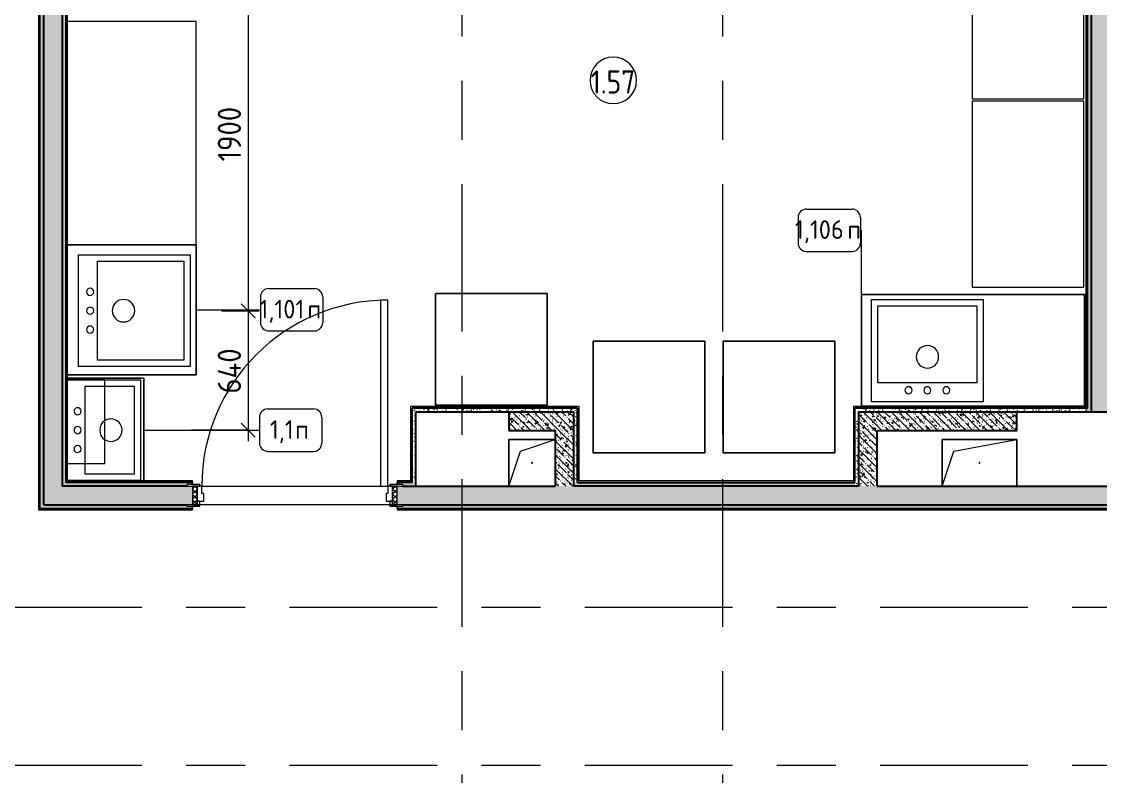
# Model space of a CAD drawing. Header units: millimetres. Extents: x 54725 to 263872, y -8553 to 29614.
# Drawn here: x 68191 to 73990, y 21239 to 25298 of the extents above; entities that cross this region are included whole.
import ezdxf

# ---------------------------------------------------------------- set-up
doc = ezdxf.new("R2010")
doc.units = ezdxf.units.MM
doc.linetypes.add('Осевая', pattern=[1587.5, 317.5, -238.125, 793.75, -238.125])
for name, color, linetype, lineweight in [('A-ANNO-DIMS', 7, 'Continuous', 9), ('A-ANNO-DIMS-50', 7, 'Continuous', 9), ('A-AREA-IDEN', 7, 'Continuous', 9), ('A-DOOR', 7, 'Continuous', 9), ('A-DOOR-1', 7, 'Continuous', 15), ('A-DOOR-FRAM', 7, 'Continuous', 15), ('A-DOOR-FRAM-1', 7, 'Continuous', 9), ('A-GENM', 7, 'Continuous', 9), ('I-FURN', 7, 'Continuous', 9), ('I-FURN-IDEN', 7, 'Continuous', 9), ('I-WALL', 7, 'Continuous', 9), ('Оси-2', 7, 'Осевая', 9)]:
    doc.layers.add(name, color=color, linetype=linetype, lineweight=lineweight)
for name, color, linetype, lineweight, true_color in [('A-WALL-3', 7, 'Continuous', 25, 0x3c3c3c), ('A-WALL-FNSH-2', 7, 'Continuous', 15, 0x3c3c3c), ('P-SANR-FIXT-1', 7, 'Continuous', 15, 0x4994b4), ('P-SANR-FIXT-2', 7, 'Continuous', 9, 0x4994b4)]:
    doc.layers.add(name, color=color, linetype=linetype, lineweight=lineweight, true_color=true_color)
doc.styles.add('GOST Common_1', font='GOST_Common.ttf', dxfattribs={"width": 0.9, "height": 125})
doc.styles.add('GOST Common_2', font='GOST_Common.ttf', dxfattribs={"height": 100})
doc.styles.add('ISOCPEUR', font='isocpeur.ttf', dxfattribs={"width": 0.9, "height": 125})
doc.dimstyles.new('ISO-2_5_0_9К_БОЛЬШОЙ', dxfattribs={"dimscale": 304.8, "dimtxt": 124.497647, "dimasz": 0.246063, "dimexe": 0.19685, "dimexo": 0.492126, "dimgap": 0, "dimtad": 1, "dimdec": 0, "dimrnd": 10, "dimzin": 0, "dimdsep": 46, "dimtxsty": 'ISOCPEUR', "dimblk1": 'OBLIQUE', "dimblk2": 'OBLIQUE', "dimsah": 1, "dimcen": 0.09, "dimdle": 0.19685, "dimazin": 0, "dimtfac": 1, "dimtdec": 4, "dimtix": 1, "dimtmove": 0, "dimatfit": 3, "dimfxl": 1, "dimtvp": 1, "dimtolj": 1, "dimtzin": 0, "dimarcsym": 2})
pattern_1 = [(135, (0, 0), (-37.717076, -37.717076), [53.34, -8.89, 1.778, -8.89]), (135, (0, 37.694), (-37.717076, -37.717076), []), (50, (0, 0), (63.763904, -5.57885), [6.667, -73.342]), (355, (0, 0), (-12.334876, 66.869514), [5.334, -58.674]), (100.451, (5.314, -0.465), (51.43036, 61.29098), [5.667, -62.332]), (46.184, (0, 17.78), (94.87722, -14.714836), [10.001, -110.014]), (96.636, (7.91, 16.55), (83.09115, 86.59931), [8.5, -93.497]), (351.184, (0, 17.78), (83.09204, 86.59928), [8.001, -88.011]), (21, (8.89, 13.335), (53.064487, -35.792726), [6.667, -73.342]), (326, (8.89, 13.335), (21.63066, 64.46546), [5.334, -58.674]), (71.451, (13.31, 10.35), (74.69646, 28.672367), [5.667, -62.332]), (37.5, (0, 0), (1.080413, 29.594271), [1.676, -56.286, 1.676, -57.887, -58.896]), (37.5, (0, 0), (1.080413, 29.594271), [-117.526, 1.676, -57.22]), (7.5, (0, 0), (23.386368, 35.063507), [1.676, -32.283, 1.676, -54.953, -22.447]), (7.5, (0, 0), (23.386368, 35.063507), [-90.589, 1.676, -20.771]), (327.5, (-19.825, 0), (47.456567, -2.0054684), [1.676, -20.549, 1.676, -67.666, -92.011]), (327.5, (-19.825, 0), (47.456567, -2.0054684), [-91.567, 1.676, -90.335]), (317.5, (-28.715, 0), (51.844948, 8.89904), [1.676, -27.216, 1.676, -44.374, -65.341]), (317.5, (-28.715, 0), (51.844948, 8.89904), [-74.943, 1.676, -63.665])]
pattern_2 = [(0, (0, 0), (60.96, 15.24), [5.029, -40.691, 5.029, -40.691, -243.84]), (0, (0, 0), (60.96, 15.24), [-91.44, 5.029, -86.411, 5.029, -40.691, -106.68]), (0, (0, 0), (60.96, 15.24), [-228.6, 5.029, -25.451, 5.029, -71.171]), (120, (22.86, 7.62), (-43.6782272, 45.1729086), [5.029, -40.691, 5.029, -40.691, -243.84]), (120, (22.86, 7.62), (-43.6782272, 45.1729086), [-91.44, 5.029, -86.411, 5.029, -40.691, -106.68]), (120, (22.86, 7.62), (-43.6782272, 45.1729086), [-228.6, 5.029, -25.451, 5.029, -71.171]), (240, (30.48, 38.1), (-17.2817728, -60.4129086), [5.029, -40.691, 5.029, -40.691, -243.84]), (240, (30.48, 38.1), (-17.2817728, -60.4129086), [-91.44, 5.029, -86.411, 5.029, -40.691, -106.68]), (240, (30.48, 38.1), (-17.2817728, -60.4129086), [-228.6, 5.029, -25.451, 5.029, -71.171])]

# ---------------------------------------------------------------- blocks, each defined once
blk = doc.blocks.new('GM_Отверстие прямоугольное _в плите_ - Отверстие-21612502-Фрагмент 1_10_ Пищеблок')
at = {"layer": 'A-GENM'}
for p, q in [((-200, -125), (-200, 125)), ((-200, 125), (200, 125)), ((200, 125), (-200, 125)), ((-200, 125), (-200, -125)), ((-137.5, 62.5), (200, 125)), ((200, 125), (200, -125)), ((200, -125), (200, 125)), ((-200, -125), (-137.5, 62.5))]:
    blk.add_line(p, q, dxfattribs=at)
for start, end in [(360, 180), (180, 360)]:
    blk.add_arc((0, 0), 2.5, start, end, dxfattribs=at)
blk = doc.blocks.new('GM_Отверстие прямоугольное _в плите_ - Отверстие-21605184-Фрагмент 1_10_ Пищеблок')
at = {"layer": 'A-GENM'}
for p, q in [((-125, -125), (-125, 125)), ((-125, 125), (125, 125)), ((125, 125), (-125, 125)), ((-125, 125), (-125, -125)), ((-62.5, 62.5), (125, 125)), ((-125, -125), (-62.5, 62.5))]:
    blk.add_line(p, q, dxfattribs=at)
for start, end in [(360, 180), (180, 360)]:
    blk.add_arc((0, 0), 2.5, start, end, dxfattribs=at)
blk = doc.blocks.new('Мойка кухонная - Мойка Steel Hammer SH R 5151 GLOWE 2-V23-Фрагмент 1_10_ Пищеблок')
at = {"layer": 'P-SANR-FIXT-2'}
for p, q in [((-270, 400), (270, 400)), ((-270, 207.7), (-270, 400)), ((-236.6, 366.4), (236.1, 366.4)), ((-236.6, 207.7), (-236.6, 366.4)), ((236.1, 366.4), (236.1, 102.3)), ((270, 400), (270, 8)), ((-270, 8), (-270, 207.7)), ((-236.6, 102.3), (-236.6, 207.7)), ((180, 102.3), (-236.6, 102.3)), ((236.1, 102.3), (180, 102.3))]:
    blk.add_line(p, q, dxfattribs=at)
for centre, radius, start, end in [((0, 241.3), 60.5, 0, 180), ((0, 241.3), 60.5, 180, 213.93563), ((0, 241.3), 60.5, 326.06437, 0), ((0, 241.3), 60.5, 213.93563, 326.06437), ((-101.6, 61.9), 19, 90, 180), ((-101.6, 61.9), 19, 180, 270), ((-101.6, 61.9), 19.1, 0, 90), ((-101.6, 61.9), 19, 270, 0), ((0, 61.9), 19, 0, 180), ((0, 61.9), 19, 180, 0), ((101.6, 61.9), 19.1, 0, 180), ((101.6, 61.9), 19.1, 180, 0)]:
    blk.add_arc(centre, radius, start, end, dxfattribs=at)
blk = doc.blocks.new('Холодильник встроенный 1180 мм - 6_11п-25625399-Фрагмент 1_10_ Пищеблок')
at = {"layer": 'I-FURN'}
for p, q in [((305.1, 329.9), (-294.9, 329.9)), ((-294.9, 329.9), (-294.9, -270.1)), ((-294.9, -270.1), (-294.9, 329.9)), ((-294.9, 329.9), (305.1, 329.9)), ((305.1, -270.1), (305.1, 329.9)), ((305.1, 329.9), (305.1, -270.1)), ((-294.9, -270.1), (305.1, -270.1)), ((305.1, -270.1), (-294.9, -270.1))]:
    blk.add_line(p, q, dxfattribs=at)
blk = doc.blocks.new('Холодильник встроенный 1180 мм - 6_9п-25546520-Фрагмент 1_10_ Пищеблок')
at = {"layer": 'I-FURN'}
for p, q in [((305.1, 329.9), (-294.9, 329.9)), ((-294.9, 329.9), (-294.9, -270.1)), ((-294.9, -270.1), (-294.9, 329.9)), ((-294.9, 329.9), (305.1, 329.9)), ((305.1, -270.1), (305.1, 329.9)), ((305.1, 329.9), (305.1, -270.1)), ((-294.9, -270.1), (305.1, -270.1)), ((305.1, -270.1), (-294.9, -270.1))]:
    blk.add_line(p, q, dxfattribs=at)
blk = doc.blocks.new('Стол базовый прямоугольный - 1_8п-25625871-Фрагмент 1_10_ Пищеблок')
at = {"layer": 'I-FURN'}
for p, q in [((500, 300), (-500, 300)), ((-500, 300), (-500, -300)), ((500, -300), (500, 300)), ((-500, -300), (500, -300))]:
    blk.add_line(p, q, dxfattribs=at)
blk = doc.blocks.new('Мойка кухонная - Мойка Steel Hammer SH R 5151 GLOWE 4-25623908-Фрагмент 1_10_ Пищеблок')
at = {"layer": 'P-SANR-FIXT-2'}
for p, q in [((-300, 600), (300, 600)), ((-300, 0), (-300, 600)), ((300, 600), (300, 0)), ((-266.6, 566.4), (266.1, 566.4)), ((-266.6, 102.3), (-266.6, 566.4)), ((266.1, 566.4), (266.1, 102.3)), ((266.1, 102.3), (-266.6, 102.3)), ((300, 0), (-300, 0))]:
    blk.add_line(p, q, dxfattribs=at)
for centre, radius, start, end in [((0, 241.3), 60.5, 0, 180), ((0, 241.3), 60.5, 180, 0), ((-101.6, 61.9), 19, 90, 180), ((-101.6, 61.9), 19, 180, 270), ((-101.6, 61.9), 19.1, 0, 90), ((-101.6, 61.9), 19, 270, 0), ((0, 61.9), 19, 0, 180), ((0, 61.9), 19, 180, 0), ((101.6, 61.9), 19.1, 0, 180), ((101.6, 61.9), 19.1, 180, 0)]:
    blk.add_arc(centre, radius, start, end, dxfattribs=at)
blk = doc.blocks.new('Стол базовый прямоугольный - 1_22п-25631277-Фрагмент 1_10_ Пищеблок')
at = {"layer": 'I-FURN'}
for p, q in [((-600, 341.4), (-600, -350)), ((600, -350), (600, 341.4)), ((-600, -350), (600, -350))]:
    blk.add_line(p, q, dxfattribs=at)
blk = doc.blocks.new('Мойка кухонная - Мойка Steel Hammer SH R 5151 GLOWE 5-25632126-Фрагмент 1_10_ Пищеблок')
at = {"layer": 'P-SANR-FIXT-2'}
for p, q in [((-300, 550), (300, 550)), ((-300, 0), (-300, 550)), ((300, 550), (300, 0)), ((-266.6, 516.4), (266.1, 516.4)), ((-266.6, 102.3), (-266.6, 516.4)), ((266.1, 516.4), (266.1, 102.3)), ((266.1, 102.3), (-266.6, 102.3)), ((300, 0), (-300, 0))]:
    blk.add_line(p, q, dxfattribs=at)
for centre, radius, start, end in [((0, 241.3), 60.5, 0, 180), ((0, 241.3), 60.5, 180, 0), ((-101.6, 61.9), 19, 90, 180), ((-101.6, 61.9), 19, 180, 270), ((-101.6, 61.9), 19.1, 0, 90), ((-101.6, 61.9), 19, 270, 0), ((0, 61.9), 19, 0, 180), ((0, 61.9), 19, 180, 0), ((101.6, 61.9), 19.1, 0, 180), ((101.6, 61.9), 19.1, 180, 0)]:
    blk.add_arc(centre, radius, start, end, dxfattribs=at)
blk = doc.blocks.new('110_Дверь_СКБ_1Ст_Внутренняя1 - Д-11 1100x2100h_кладовые _все__ коридор _между помещениями блока столовой__ моечные _все_-32089444-Фрагмент 1_10_ Пищеблок')
at = {"layer": 'A-DOOR'}
h = blk.add_hatch(dxfattribs=at)
h.set_pattern_fill('FP_8', color=256, style=0, pattern_type=2)
h.set_pattern_definition([(135, (1751.41, 114.685), (-14.14214, -14.14214), []), (225, (1751.41, 114.685), (14.14214, -14.14214), [])])
h.paths.add_polyline_path([(562.5, -50), (562.5, 50), (537.5, 50), (537.5, -50)])
at = {"layer": 'A-DOOR-FRAM-1'}
h = blk.add_hatch(dxfattribs=at)
h.set_pattern_fill('FP_9', color=256, style=0, pattern_type=2)
h.set_pattern_definition([(45, (-371.384, 114.685), (-14.1421, 14.1421), []), (135, (-371.384, 114.685), (-14.1421, -14.1421), [])])
h.paths.add_polyline_path([(-512.5, -50), (-512.5, 50), (-537.5, 50), (-537.5, -50)])
at = {"layer": 'A-DOOR'}
blk.add_arc((512.5, 50), 1000, 90, 180, dxfattribs=at)
at = {"layer": 'A-DOOR-1'}
for p, q in [((512.5, 1050), (472.5, 1050)), ((472.5, 1050), (472.5, 50)), ((512.5, 50), (512.5, 1050)), ((472.5, 50), (512.5, 50))]:
    blk.add_line(p, q, dxfattribs=at)
at = {"layer": 'A-DOOR-FRAM'}
for p, q in [((-497.5, 58), (-567.5, 58)), ((-567.5, 58), (-567.5, 50)), ((-497.5, 50), (-497.5, 58)), ((592.5, 58), (522.5, 58)), ((522.5, 58), (522.5, 50)), ((592.5, 50), (592.5, 58)), ((-567.5, 50), (-497.5, 50)), ((-512.5, 50), (-537.5, 50)), ((-537.5, 50), (-537.5, -50)), ((-487.5, 50), (-512.5, 50)), ((-512.5, 50), (-512.5, -30)), ((-512.5, -50), (-512.5, 50)), ((-497.5, 50), (-512.5, 50)), ((-512.5, 50), (-512.5, 49)), ((-512.5, 49), (-497.5, 49)), ((-497.5, 49), (-497.5, 50)), ((-487.5, 10), (-487.5, 50)), ((-477.5, 10), (-487.5, 10)), ((-477.5, -30), (-477.5, 10)), ((512.5, 10), (502.5, 10)), ((502.5, 10), (502.5, -30)), ((512.5, 50), (512.5, 10)), ((537.5, 50), (512.5, 50)), ((537.5, 50), (522.5, 50)), ((522.5, 50), (522.5, 49)), ((522.5, 50), (592.5, 50)), ((522.5, 49), (537.5, 49)), ((537.5, -30), (537.5, 50)), ((562.5, 50), (537.5, 50)), ((537.5, 50), (537.5, -50)), ((537.5, 49), (537.5, 50)), ((562.5, -50), (562.5, 50)), ((-497.5, -50), (-567.5, -50)), ((-567.5, -50), (-567.5, -58)), ((-537.5, -50), (-512.5, -50)), ((-512.5, -30), (-477.5, -30)), ((-497.5, -30), (-512.5, -30)), ((-512.5, -30), (-512.5, -50)), ((-512.5, -50), (-497.5, -50)), ((-497.5, -50), (-497.5, -30)), ((-497.5, -58), (-497.5, -50)), ((502.5, -30), (537.5, -30)), ((537.5, -30), (522.5, -30)), ((522.5, -30), (522.5, -50)), ((522.5, -50), (537.5, -50)), ((592.5, -50), (522.5, -50)), ((522.5, -50), (522.5, -58)), ((537.5, -50), (537.5, -30)), ((537.5, -50), (562.5, -50)), ((592.5, -58), (592.5, -50)), ((-567.5, -58), (-497.5, -58)), ((522.5, -58), (592.5, -58))]:
    blk.add_line(p, q, dxfattribs=at)
blk = doc.blocks.new('Марка_Помещения - Номер-25198446-Фрагмент 1_10_ Пищеблок')
at = {"layer": 'A-AREA-IDEN'}
for start, end in [(360, 180), (180, 360)]:
    blk.add_arc((0, 0), 2.5, start, end, dxfattribs=at)
blk = doc.blocks.new('Марка_Мебель - В прямоуг_Balcon_Марка-25523697-Фрагмент 1_10_ Пищеблок')
at = {"layer": 'I-FURN-IDEN'}
for p, q in [((-3.35, 1.38), (-3.35, -1.38)), ((-2.45, 2.28), (2.45, 2.28)), ((3.35, 1.38), (3.35, -1.38)), ((-2.46, -2.28), (2.45, -2.28))]:
    blk.add_line(p, q, dxfattribs=at)
for centre, radius, start, end in [((-2.45, 1.38), 0.9, 90, 180), ((2.45, 1.38), 0.9, 0, 90), ((-2.46, -1.38), 0.893, 180, 270), ((2.45, -1.38), 0.9, 270, 0)]:
    blk.add_arc(centre, radius, start, end, dxfattribs=at)
blk = doc.blocks.new('DIMBLOCK31-Фрагмент 1_10_ Пищеблок')
at = {"layer": 'A-ANNO-DIMS-50'}
for p, q in [((69408.8, 25703.3), (69408.8, 23743.3)), ((69266.4, 25643.3), (69468.8, 25643.3)), ((69408.8, 25643.3), (69266.4, 25643.3)), ((69266.4, 23743.3), (69468.8, 23743.3)), ((69408.8, 23743.3), (69266.4, 23743.3))]:
    blk.add_line(p, q, dxfattribs=at)
at = {"layer": 'A-ANNO-DIMS-50', "lineweight": 20}
for p, q in [((69408.8, 25643.3), (69371.3, 25680.8)), ((69408.8, 25643.3), (69446.3, 25605.8)), ((69408.8, 23743.3), (69371.3, 23780.8)), ((69408.8, 23743.3), (69446.3, 23705.8))]:
    blk.add_line(p, q, dxfattribs=at)
at = {"layer": 'A-ANNO-DIMS-50', "color": 0, "insert": (69245.5, 24546), "char_height": 125, "width": 353.382, "attachment_point": 1, "rotation": 90, "line_spacing_factor": 1.149209, "style": 'ISOCPEUR'}
blk.add_mtext('1900', dxfattribs=at)
blk = doc.blocks.new('_Oblique')
at = {"color": 0, "linetype": 'ByBlock', "lineweight": -2}
blk.add_line((-0.5, -0.5), (0.5, 0.5), dxfattribs=at)
blk = doc.blocks.new('DIMBLOCK32-Фрагмент 1_10_ Пищеблок')
at = {"layer": 'A-ANNO-DIMS-50', "lineweight": 20}
for p, q in [((69408.8, 23743.3), (69371.3, 23780.8)), ((69408.8, 23743.3), (69446.3, 23705.8)), ((69408.8, 23101), (69371.3, 23138.5)), ((69408.8, 23101), (69446.3, 23063.5))]:
    blk.add_line(p, q, dxfattribs=at)
at = {"layer": 'A-ANNO-DIMS-50'}
for p, q in [((69266.4, 23743.3), (69468.8, 23743.3)), ((69408.8, 23743.3), (69266.4, 23743.3)), ((69408.8, 23743.3), (69408.8, 23041)), ((69105.2, 23101), (69468.8, 23101)), ((69408.8, 23101), (69105.2, 23101))]:
    blk.add_line(p, q, dxfattribs=at)
at = {"layer": 'A-ANNO-DIMS-50', "color": 0, "insert": (69245.5, 23297.6), "char_height": 125, "width": 298.794, "attachment_point": 1, "rotation": 90, "line_spacing_factor": 1.149209, "style": 'ISOCPEUR'}
blk.add_mtext('640', dxfattribs=at)

msp = doc.modelspace()

# ---------------------------------------------------------------- hatches: boundary and pattern name
at = {"layer": 'I-WALL'}
h = msp.add_hatch(dxfattribs=at)
h.set_pattern_fill('FP_35', color=256, style=0, pattern_type=2)
h.set_pattern_definition(pattern_2)
h.paths.add_polyline_path([(68310, 22680), (68310, 26860), (68290, 26860), (68290, 22680)])
h = msp.add_hatch(dxfattribs=at)
h.set_pattern_fill('FP_3', color=256, style=0, pattern_type=2)
h.set_pattern_definition(pattern_1)
h.paths.add_polyline_path([(68310, 22800), (68410, 22800), (68410, 26900), (68310, 26900), (68310, 23073.2)])
h = msp.add_hatch(dxfattribs=at)
h.set_pattern_fill('FP_35', color=256, style=0, pattern_type=2)
h.set_pattern_definition(pattern_2)
h.paths.add_polyline_path([(68430, 22820), (68430, 26880), (68410, 26880), (68410, 22820)])
h = msp.add_hatch(dxfattribs=at)
h.set_pattern_fill('FP_35', color=256, style=0, pattern_type=2)
h.set_pattern_definition(pattern_2)
h.paths.add_polyline_path([(73940, 23200), (73940, 26580), (73920, 26580), (73920, 23200)])
h = msp.add_hatch(dxfattribs=at)
h.set_pattern_fill('FP_3', color=256, style=0, pattern_type=2)
h.set_pattern_definition(pattern_1)
h.paths.add_polyline_path([(73959.1, 23200), (74040, 23200), (74040, 26600), (73940, 26600), (73940, 23200)])
h = msp.add_hatch(dxfattribs=at)
h.set_pattern_fill('FP_35', color=256, style=0, pattern_type=2)
h.set_pattern_definition(pattern_2)
h.paths.add_polyline_path([(71160, 23200), (71160, 23220), (70290, 23220), (70290, 23200), (70511.1, 23200)])
h = msp.add_hatch(dxfattribs=at)
h.set_pattern_fill('FP_35', color=256, style=0, pattern_type=2)
h.set_pattern_definition(pattern_2)
h.paths.add_polyline_path([(70310, 22820), (70310, 23200), (70290, 23200), (70290, 22820)])
h = msp.add_hatch(dxfattribs=at)
h.set_pattern_fill('FP_3', color=256, style=0, pattern_type=2)
h.set_pattern_definition(pattern_1)
h.paths.add_polyline_path([(71060, 23100), (71160, 23100), (71160, 23200), (70810, 23200), (70810, 23100)])
h = msp.add_hatch(dxfattribs=at)
h.set_pattern_fill('FP_35', color=256, style=0, pattern_type=2)
h.set_pattern_definition(pattern_2)
h.paths.add_polyline_path([(71160, 22820), (71180, 22820), (71180, 23220), (71160, 23220), (71160, 23200)])
h = msp.add_hatch(dxfattribs=at)
h.set_pattern_fill('FP_35', color=256, style=0, pattern_type=2)
h.set_pattern_definition(pattern_2)
h.paths.add_polyline_path([(73920, 23200), (73920, 23220), (72670, 23220), (72670, 23200), (73384.4, 23200)])
h = msp.add_hatch(dxfattribs=at)
h.set_pattern_fill('FP_35', color=256, style=0, pattern_type=2)
h.set_pattern_definition(pattern_2)
h.paths.add_polyline_path([(72690, 22800), (72690, 23200), (72670, 23200), (72670, 22800)])
h = msp.add_hatch(dxfattribs=at)
h.set_pattern_fill('FP_3', color=256, style=0, pattern_type=2)
h.set_pattern_definition(pattern_1)
h.paths.add_polyline_path([(73540, 23100), (73540, 23200), (72690, 23200), (72690, 23100), (73384.4, 23100)])
h = msp.add_hatch(dxfattribs=at)
h.set_pattern_fill('FP_3', color=256, style=0, pattern_type=2)
h.set_pattern_definition(pattern_1)
h.paths.add_polyline_path([(71160, 22800), (71160, 23100), (71060, 23100), (71060, 22800)])
h = msp.add_hatch(dxfattribs=at)
h.set_pattern_fill('FP_3', color=256, style=0, pattern_type=2)
h.set_pattern_definition(pattern_1)
h.paths.add_polyline_path([(72790, 22800), (72790, 23100), (72690, 23100), (72690, 22800)])
h = msp.add_hatch(dxfattribs=at)
h.set_pattern_fill('FP_3', color=256, style=0, pattern_type=2)
h.set_pattern_definition(pattern_1)
h.paths.add_polyline_path([(82430, 22700), (82430, 22800), (82200, 22800), (82200, 22798), (82230, 22798), (82230, 22790), (82200, 22790), (82200, 22710), (82230, 22710), (82230, 22702), (82200, 22702), (82200, 22700), (82330, 22700)])
h.paths.add_polyline_path([(81250, 22700), (81250, 22702), (81220, 22702), (81220, 22710), (81250, 22710), (81250, 22790), (81220, 22790), (81220, 22798), (81250, 22798), (81250, 22800), (78450, 22800), (78450, 22700), (81220, 22700)])
h.paths.add_polyline_path([(77320, 22700), (77350, 22700), (77350, 22800), (75744.8, 22800), (75744.8, 22700), (76832.4, 22700)])
h.paths.add_polyline_path([(74644.8, 22700), (74644.8, 22800), (70210, 22800), (70210, 22700), (74614.8, 22700)])
h.paths.add_polyline_path([(68310, 22700), (69110, 22700), (69110, 22800), (68310, 22800)])
h = msp.add_hatch(dxfattribs=at)
h.set_pattern_fill('FP_35', color=256, style=0, pattern_type=2)
h.set_pattern_definition(pattern_2)
h.paths.add_polyline_path([(70240, 22800), (70310, 22800), (70310, 22820), (70210, 22820), (70210, 22808), (70240, 22807.5)])
h.paths.add_polyline_path([(69080, 22800), (69080, 22808), (69110, 22808), (69110, 22820), (68410, 22820), (68410, 22800), (68787.1, 22800)])
h = msp.add_hatch(dxfattribs=at)
h.set_pattern_fill('FP_35', color=256, style=0, pattern_type=2)
h.set_pattern_definition(pattern_2)
h.paths.add_polyline_path([(71160, 22800), (72670, 22800), (72670, 22820), (71160, 22820)])
h = msp.add_hatch(dxfattribs=at)
h.set_pattern_fill('FP_35', color=256, style=0, pattern_type=2)
h.set_pattern_definition(pattern_2)
h.paths.add_polyline_path([(82310, 22680), (82330, 22680), (82330, 22700), (82200, 22700), (82200, 22680)])
h.paths.add_polyline_path([(81250, 22680), (81250, 22700), (78480, 22699.8), (78480, 22692), (78450, 22692), (78450, 22680), (80855.1, 22680)])
h.paths.add_polyline_path([(77350, 22680), (77350, 22692), (77320, 22692), (77320, 22700), (75774.8, 22699.6), (75774.8, 22692), (75744.8, 22692), (75744.8, 22680), (76832.4, 22680)])
h.paths.add_polyline_path([(74533.7, 22680), (74644.8, 22680), (74644.8, 22692), (74614.8, 22692), (74614.8, 22700), (70240, 22699.9), (70240, 22692), (70210, 22692), (70210, 22680), (73959.1, 22680)])
h.paths.add_polyline_path([(69110, 22680), (69110, 22692), (69080, 22692), (69080, 22700), (68310, 22700), (68310, 22680), (69080, 22680)])

# ---------------------------------------------------------------- linework, layer by layer
at = {"layer": 'A-WALL-3'}
for p, q in [((68290, 22680), (68290, 26860)), ((68310, 22700), (68310, 26900)), ((68410, 26900), (68410, 22800)), ((68430, 22820), (68430, 26860)), ((73920, 23220), (73920, 26580)), ((73940, 26600), (73940, 23200)), ((71180, 23220), (70290, 23220)), ((70290, 22820), (70290, 23220)), ((70310, 23200), (71160, 23200)), ((70310, 22800), (70310, 23200)), ((70810, 23200), (70810, 23100)), ((71160, 22800), (71160, 23200)), ((71180, 22820), (71180, 23220)), ((73920, 23220), (72670, 23220)), ((72670, 22820), (72670, 23220)), ((72690, 23200), (72690, 22800)), ((72690, 23200), (74040, 23200)), ((73540, 23100), (73540, 23200)), ((70810, 23100), (71060, 23100)), ((71060, 23100), (71060, 22800)), ((72790, 23100), (73540, 23100)), ((72790, 22800), (72790, 23100)), ((69080, 22800), (68410, 22800)), ((69110, 22820), (68430, 22820)), ((69110, 22808), (69110, 22820)), ((70210, 22820), (70210, 22808)), ((70290, 22820), (70210, 22820)), ((70240, 22800), (71060, 22800)), ((72690, 22800), (71160, 22800)), ((71180, 22820), (72670, 22820)), ((72790, 22800), (74614.8, 22800)), ((68290, 22680), (69110, 22680)), ((68310, 22700), (69080, 22700)), ((69110, 22680), (69110, 22692)), ((70210, 22692), (70210, 22680)), ((70210, 22680), (74644.8, 22680)), ((70240, 22700), (74614.8, 22700))]:
    msp.add_line(p, q, dxfattribs=at)
at = {"layer": 'A-WALL-FNSH-2'}
for p, q in [((68282, 26852), (68282, 22672)), ((68438, 22828), (68438, 26852)), ((73912, 26572), (73912, 23228)), ((70282, 23228), (70282, 22828)), ((71188, 23228), (70282, 23228)), ((71188, 22828), (71188, 23228)), ((72662, 23228), (72662, 22828)), ((73912, 23228), (72662, 23228)), ((69110, 22828), (68438, 22828)), ((69110, 22820), (69110, 22828)), ((70282, 22828), (70210, 22828)), ((70210, 22828), (70210, 22820)), ((72662, 22828), (71188, 22828)), ((69110, 22672), (69110, 22680)), ((70210, 22680), (70210, 22672)), ((68282, 22672), (69110, 22672)), ((70210, 22672), (74644.8, 22672))]:
    msp.add_line(p, q, dxfattribs=at)
at = {"layer": 'I-FURN'}
for p, q in [((69129.4, 24098.3), (68438, 24098.3)), ((68438, 24098.3), (69129.4, 24098.3)), ((69129.4, 23398.3), (69129.4, 24098.3)), ((69129.4, 24097.7), (69129.4, 23398.3)), ((73905.2, 23830), (72705.2, 23830)), ((72705.2, 23830), (72705.2, 23230)), ((72705.2, 23230), (72705.2, 23830)), ((72705.2, 23830), (73905.2, 23830)), ((73905.2, 23230), (73905.2, 23830)), ((73905.2, 23830), (73905.2, 23230)), ((68438, 23398.3), (69129.4, 23398.3)), ((69129.4, 23398.3), (68438, 23398.3)), ((68848.6, 23381), (68438, 23381)), ((68438, 23381), (68848.6, 23381)), ((68637.7, 23371), (68438, 23371)), ((68637.7, 22921), (68637.7, 23371)), ((68848.6, 22828), (68848.6, 23381)), ((68848.6, 23381), (68848.6, 22828)), ((72705.2, 23230), (73905.2, 23230)), ((73905.2, 23230), (72705.2, 23230)), ((68438, 22921), (68637.7, 22921))]:
    msp.add_line(p, q, dxfattribs=at)
at = {"layer": 'I-FURN-IDEN'}
for p, q in [((72705.2, 23530), (72705, 24175.9)), ((69129.4, 23748.3), (69469.5, 23748.3)), ((68848.6, 23100.9), (69469.5, 23100.9))]:
    msp.add_line(p, q, dxfattribs=at)
at = {"layer": 'I-WALL'}
for p, q in [((69160, 22800), (70120, 22800)), ((70170, 22700), (69150, 22700))]:
    msp.add_line(p, q, dxfattribs=at)
at = {"layer": 'Оси-2'}
for p, q in [((70560, 13550), (70560, 26148.1)), ((71960, 13550), (71960, 26148.1)), ((56375.2, 22150), (90566.7, 22150)), ((56375.2, 21300), (90566.7, 21300))]:
    msp.add_line(p, q, dxfattribs=at)

# ---------------------------------------------------------------- block references
at = {"layer": 'A-AREA-IDEN', "xscale": 49.99999999999998, "yscale": 49.99999999999998, "zscale": 49.99999999999998}
msp.add_blockref('Марка_Помещения - Номер-25198446-Фрагмент 1_10_ Пищеблок', (71371.4, 24981.6), dxfattribs=at)
at = {"layer": 'A-DOOR'}
msp.add_blockref('110_Дверь_СКБ_1Ст_Внутренняя1 - Д-11 1100x2100h_кладовые _все__ коридор _между помещениями блока столовой__ моечные _все_-32089444-Фрагмент 1_10_ Пищеблок', (69647.5, 22750), dxfattribs=at)
at = {"layer": 'A-GENM'}
for name, p in [('GM_Отверстие прямоугольное _в плите_ - Отверстие-21605184-Фрагмент 1_10_ Пищеблок', (70935, 22925)), ('GM_Отверстие прямоугольное _в плите_ - Отверстие-21612502-Фрагмент 1_10_ Пищеблок', (73340, 22925))]:
    msp.add_blockref(name, p, dxfattribs=at)
at = {"layer": 'I-FURN'}
for name, p, rotation in [('Стол базовый прямоугольный - 1_8п-25625871-Фрагмент 1_10_ Пищеблок', (73600.5, 25382.2), 89.99999999999972), ('Стол базовый прямоугольный - 1_22п-25631277-Фрагмент 1_10_ Пищеблок', (68779.4, 24697.7), 89.99999999999972), ('Стол базовый прямоугольный - 1_8п-25625871-Фрагмент 1_10_ Пищеблок', (73600, 24370), 89.99999999999967), ('Холодильник встроенный 1180 мм - 6_11п-25625399-Фрагмент 1_10_ Пищеблок', (70686.7, 23540), 270.0000000000001), ('Холодильник встроенный 1180 мм - 6_9п-25546520-Фрагмент 1_10_ Пищеблок', (71533, 23283.7), 270.0000000000001), ('Холодильник встроенный 1180 мм - 6_9п-25546520-Фрагмент 1_10_ Пищеблок', (72233, 23283.7), 270.0000000000001)]:
    msp.add_blockref(name, p, dxfattribs=dict(at, rotation=rotation))
at = {"layer": 'I-FURN-IDEN', "xscale": 49.99999999999998, "yscale": 49.99999999999998, "zscale": 49.99999999999998}
for p in [(72532.2, 24175.9), (69642.2, 23748.3), (69637.2, 23100.9)]:
    msp.add_blockref('Марка_Мебель - В прямоуг_Balcon_Марка-25523697-Фрагмент 1_10_ Пищеблок', p, dxfattribs=at)
at = {"layer": 'P-SANR-FIXT-1'}
for name, p, rotation in [('Мойка кухонная - Мойка Steel Hammer SH R 5151 GLOWE 4-25623908-Фрагмент 1_10_ Пищеблок', (68497.6, 23743.3), 270.0000000000009), ('Мойка кухонная - Мойка Steel Hammer SH R 5151 GLOWE 2-V23-Фрагмент 1_10_ Пищеблок', (68430, 23101), 270.000000000001)]:
    msp.add_blockref(name, p, dxfattribs=dict(at, rotation=rotation))
msp.add_blockref('Мойка кухонная - Мойка Steel Hammer SH R 5151 GLOWE 5-25632126-Фрагмент 1_10_ Пищеблок', (73060, 23253.7), dxfattribs=at)

# ---------------------------------------------------------------- texts
at = {"layer": 'A-AREA-IDEN', "insert": (71250.5, 25035.9), "char_height": 125, "width": 303.038, "attachment_point": 1, "style": 'GOST Common_1'}
msp.add_mtext('1.57', dxfattribs=at)
at = {"layer": 'I-FURN-IDEN', "char_height": 100, "attachment_point": 1, "style": 'GOST Common_2'}
for s, insert, width in [('1,106', (72348, 24229.5), 340.717), ('\\fGOST Common|b0|i0|c204|p34|;п', (72629.1, 24229.5), 88.186), ('1,101', (69469.5, 23801.8), 312.658), ('\\fGOST Common|b0|i0|c204|p34|;п', (69727.5, 23801.8), 88.186), ('1,1', (69525.7, 23154.4), 164.346), ('\\fGOST Common|b0|i0|c204|p34|;п', (69661.3, 23154.4), 88.186)]:
    msp.add_mtext(s, dxfattribs=dict(at, insert=insert, width=width))

# ---------------------------------------------------------------- dimensions: what is measured, and where the dimension line sits
at = {"layer": 'A-ANNO-DIMS'}
for base, p1, p2, override, picture, middle in [((69408.8, 23743.3), (69116.4, 25643.3), (69116.4, 23743.3), {"dimpost": '<>', "dimfxl": 1900}, 'DIMBLOCK31-Фрагмент 1_10_ Пищеблок', (69346.3, 24693.3)), ((69408.8, 23101), (69116.4, 23743.3), (68955.2, 23101), {"dimpost": '<>', "dimfxl": 662.191213}, 'DIMBLOCK32-Фрагмент 1_10_ Пищеблок', (69346.3, 23422.1))]:
    dim = msp.add_linear_dim(base=base, p1=p1, p2=p2, angle=90, dimstyle='ISO-2_5_0_9К_БОЛЬШОЙ', override=override, dxfattribs=at)
    dim.commit()
    dim.dimension.update_dxf_attribs({"geometry": picture, "text_midpoint": middle})

doc.saveas('drawing.dxf')
